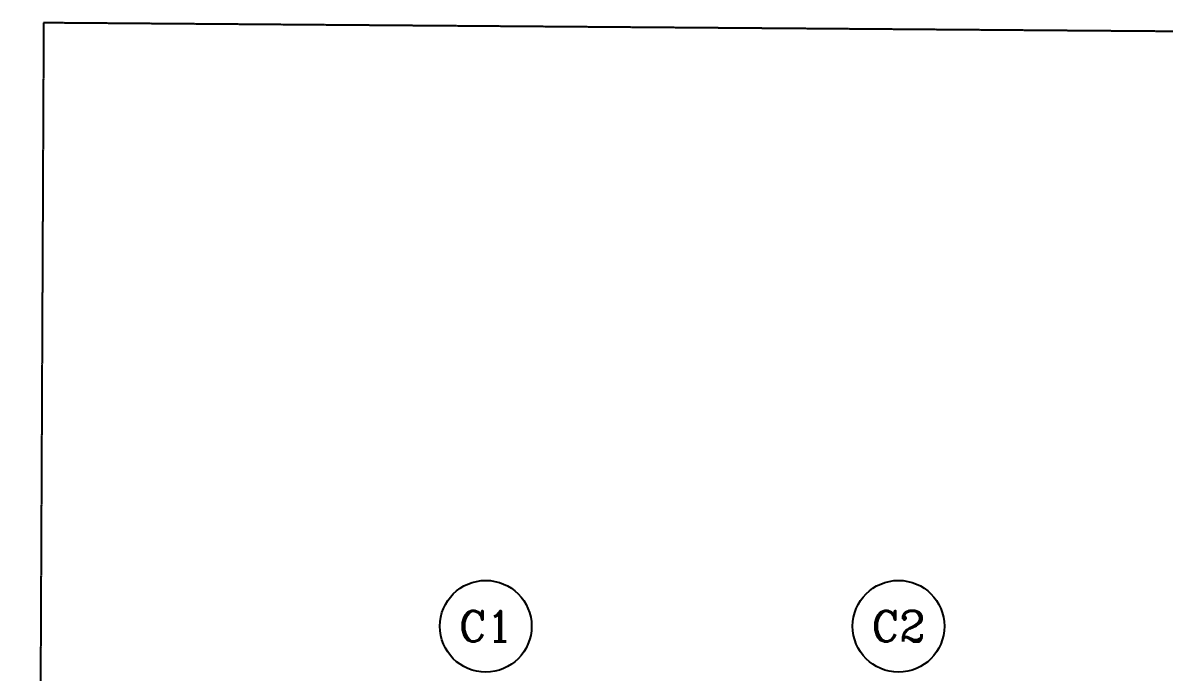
# Model space of a CAD drawing. Header units: millimetres. Extents: x -18489 to 17339, y -1599 to 10961.
# Drawn here: x -18489 to -15503, y 9262 to 10961 of the extents above; entities that cross this region are included whole.
import ezdxf
from ezdxf.enums import TextEntityAlignment as Align

# ---------------------------------------------------------------- set-up
doc = ezdxf.new("R2010")
doc.units = ezdxf.units.MM
for name, pattern in [('X-CUB3-L10$0$4', [2, 1.25, -0.25, 0.25, -0.25]), ('X-CUB3-L10$0$5', [2.5, 1.25, -0.25, 0.25, -0.25, 0.25, -0.25]), ('X-CUB3-L10$0$COL-CEN-LIN', [3.25, 2.5, -0.25, 0.25, -0.25])]:
    doc.linetypes.add(name, pattern=pattern)
for name, color, linetype in [('X-CUB3-L10$0$0-MC', 8, 'Continuous'), ('X-CUB3-L10$0$0-NC', 8, 'Continuous'), ('X-CUB3-L10$0$CCL', 8, 'X-CUB3-L10$0$COL-CEN-LIN'), ('X-CUB3-L10$0$SITE-BDG', 8, 'X-CUB3-L10$0$4'), ('X-CUB3-L10$0$SITE-BND', 8, 'X-CUB3-L10$0$5')]:
    doc.layers.add(name, color=color, linetype=linetype)
doc.styles.add('X-CUB3-L10$0$COL-NUM', font='romanc')

# ---------------------------------------------------------------- blocks, each defined once
blk = doc.blocks.new('X-CUB3-L10$0$cn-y')
at = {"layer": 'X-CUB3-L10$0$0-MC'}
blk.add_circle((-50, 0), 50, dxfattribs=at)
at = {"layer": 'X-CUB3-L10$0$0-NC', "style": 'X-CUB3-L10$0$COL-NUM'}
blk.add_attdef('GRID-Y', text='', height=50, dxfattribs=at).set_placement((-50, 0), align=Align.MIDDLE_CENTER)
blk = doc.blocks.new('X-CUB3-L10$0$CUB3-10')
at = {"layer": 'X-CUB3-L10$0$CCL'}
ref = blk.add_blockref('X-CUB3-L10$0$cn-y', (-4320, 10102.459), dxfattribs=dict(at, xscale=2.399999999999997, yscale=2.399999999999997, zscale=2.399999999999997))
ref.add_attrib('GRID-Y', 'C1', dxfattribs={"layer": 'X-CUB3-L10$0$0-NC', "height": 80, "style": 'X-CUB3-L10$0$COL-NUM'}).set_placement((-4440, 10102.459), align=Align.MIDDLE_CENTER)
ref = blk.add_blockref('X-CUB3-L10$0$cn-y', (-3240, 10102.459), dxfattribs=dict(at, xscale=2.399999999999997, yscale=2.399999999999997, zscale=2.399999999999997))
ref.add_attrib('GRID-Y', 'C2', dxfattribs={"layer": 'X-CUB3-L10$0$0-NC', "height": 80, "style": 'X-CUB3-L10$0$COL-NUM'}).set_placement((-3360, 10102.459), align=Align.MIDDLE_CENTER)
blk = doc.blocks.new('X-CUB3-L10')
at = {"layer": 'X-CUB3-L10$0$SITE-BDG', "linetype": 'X-CUB3-L10$0$COL-CEN-LIN'}
blk.add_lwpolyline([(-18434.9, 10960.9), (-18489.2, -593.8, 0.415596), (-17489.2, -1598.5), (-8989.4, -1598.5, 0.412805), (-7989.5, -603.2), (-7950.7, 7655.1)], format="xyb", dxfattribs=at)
at = {"layer": 'X-CUB3-L10$0$SITE-BND', "linetype": 'X-CUB3-L10$0$COL-CEN-LIN'}
blk.add_lwpolyline([(-7950.7, 7655.1), (-11800.5, 7673.3), (-11785.2, 10910.1), (-18434.9, 10960.9)], dxfattribs=at)
at = {"layer": 'X-CUB3-L10$0$CCL'}
blk.add_blockref('X-CUB3-L10$0$CUB3-10', (-12838.1, -720), dxfattribs=at)

msp = doc.modelspace()

# ---------------------------------------------------------------- block references
msp.add_blockref('X-CUB3-L10', (0, 0))

doc.saveas('drawing.dxf')
